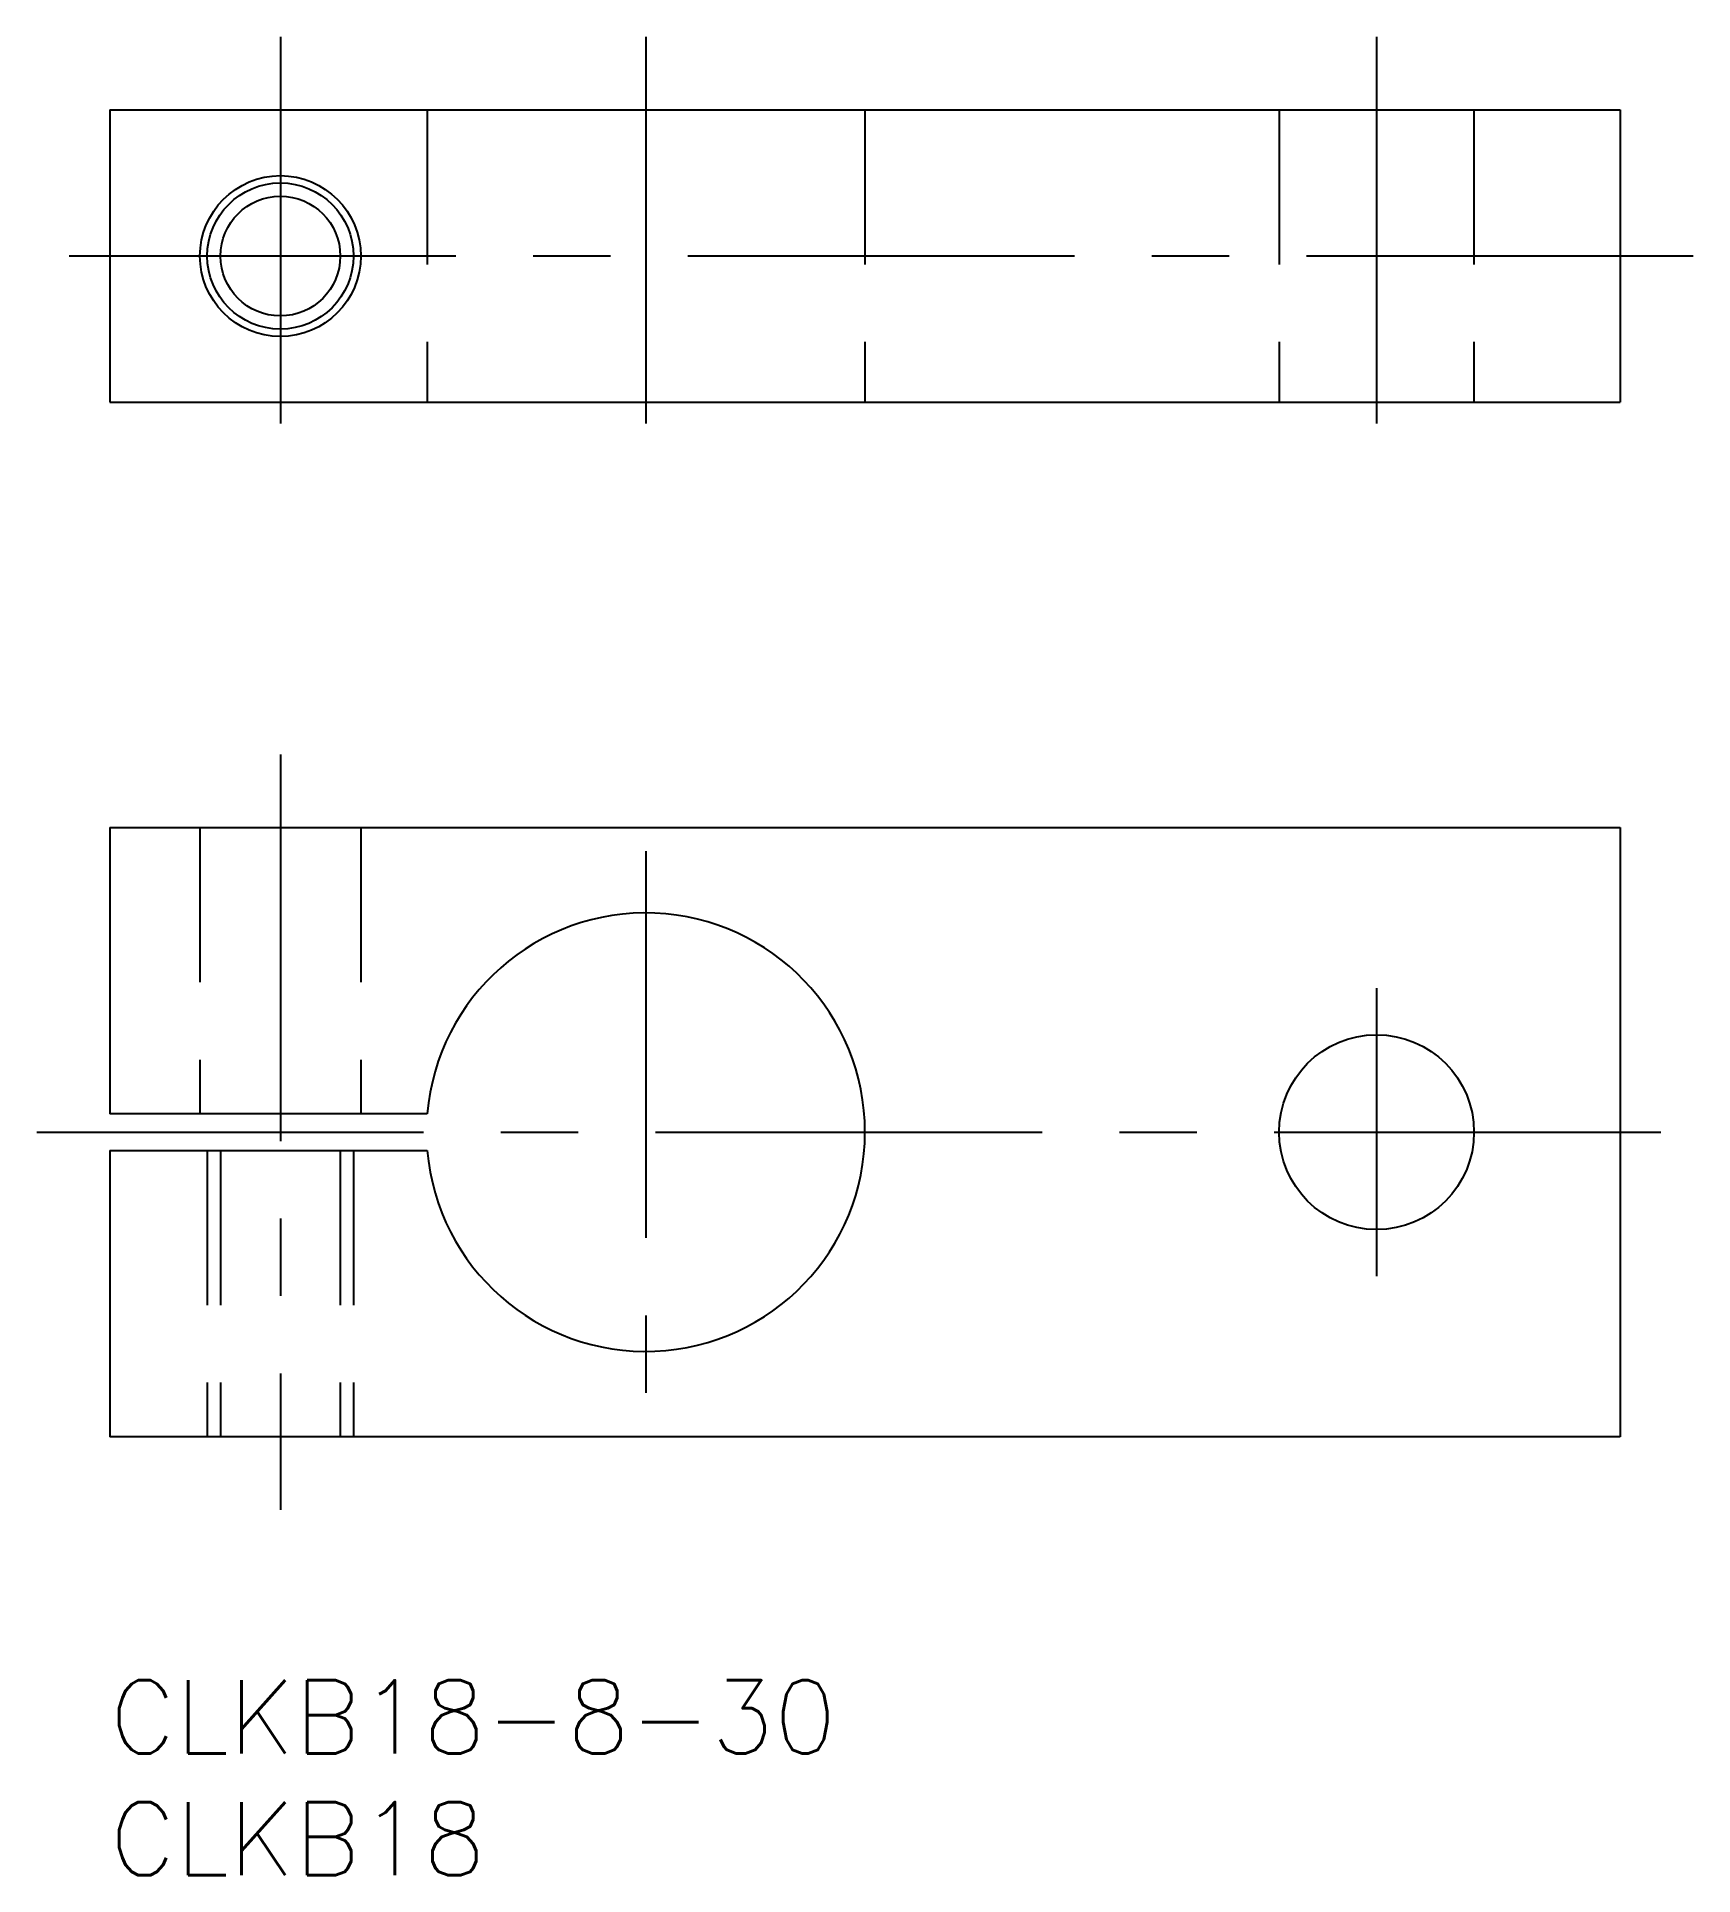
# Model space of a CAD drawing. Extents: x -3 to 65, y -8 to 67.5.
import ezdxf

# ---------------------------------------------------------------- set-up
doc = ezdxf.new("R2010")
doc.units = 0
doc.header["$LTSCALE"] = 0.5
doc.linetypes.add('CENTER', pattern=[50.8, 31.75, -6.35, 6.35, -6.35])
doc.linetypes.add('DASHED', pattern=[19.05, 12.7, -6.35])
for name, color, linetype in [('MSM_CENTER', 1, 'CENTER'), ('MSM_CONTINUOUS', 7, 'CONTINUOUS'), ('MSM_DASHED', 4, 'DASHED'), ('MSM_NARROW', 5, 'CONTINUOUS'), ('MSM_PART_NUMBER', 7, 'CONTINUOUS')]:
    doc.layers.add(name, color=color, linetype=linetype)
doc.styles.get("Standard").update_dxf_attribs({"font": 'txt.shx', "height": 3, "bigfont": 'bigfont.shx'})

# ---------------------------------------------------------------- blocks, each defined once
blk = doc.blocks.new('*U14')
at = {"layer": 'MSM_PART_NUMBER'}
blk.add_text('CLKB18-8-30', height=3, dxfattribs=at).set_placement((0, -3))
blk = doc.blocks.new('*U15')
at = {"layer": 'MSM_PART_NUMBER'}
blk.add_text('CLKB18', height=3, dxfattribs=at).set_placement((0, -8))

msp = doc.modelspace()

# ---------------------------------------------------------------- linework, layer by layer
at = {"layer": 'MSM_CENTER'}
for p, q in [((7, 67.461), (7, 49.461)), ((22, 67.461), (22, 49.461)), ((52, 67.461), (52, 49.461)), ((65, 58.461), (-3, 58.461)), ((7, 38), (7, 7)), ((22, 34.031), (22, 10.969)), ((52, 28.411), (52, 16.589)), ((-3, 22.5), (65, 22.5))]:
    msp.add_line(p, q, dxfattribs=at)
at = {"layer": 'MSM_CONTINUOUS'}
for p, q in [((0, 64.461), (0, 52.461)), ((0, 64.461), (62, 64.461)), ((62, 64.461), (62, 52.461)), ((0, 52.461), (62, 52.461)), ((0, 35), (0, 23.25)), ((0, 35), (62, 35)), ((62, 35), (62, 10)), ((13.031, 23.25), (0, 23.25)), ((0, 21.75), (13.031, 21.75)), ((0, 21.75), (0, 10)), ((62, 10), (0, 10))]:
    msp.add_line(p, q, dxfattribs=at)
for centre, radius in [((7, 58.461), 3.3), ((7, 58.461), 2.458), ((52, 22.5), 4)]:
    msp.add_circle(centre, radius, dxfattribs=at)
msp.add_arc((22, 22.5), 9, 184.78019, 175.21981, dxfattribs=at)
at = {"layer": 'MSM_DASHED'}
for p, q in [((13.031, 64.461), (13.031, 52.461)), ((31, 64.461), (31, 52.461)), ((48, 64.461), (48, 52.461)), ((56, 64.461), (56, 52.461)), ((3.7, 35), (3.7, 23.25)), ((10.3, 35), (10.3, 23.25)), ((4, 21.75), (4, 10)), ((4.541, 21.75), (4.541, 10)), ((9.458, 21.75), (9.458, 10)), ((10, 21.75), (10, 10))]:
    msp.add_line(p, q, dxfattribs=at)
at = {"layer": 'MSM_NARROW'}
msp.add_circle((7, 58.461), 3, dxfattribs=at)

# ---------------------------------------------------------------- block references
at = {"layer": 'MSM_CONTINUOUS'}
for name in ['*U14', '*U15']:
    msp.add_blockref(name, (0, 0), dxfattribs=at)

doc.saveas('drawing.dxf')
